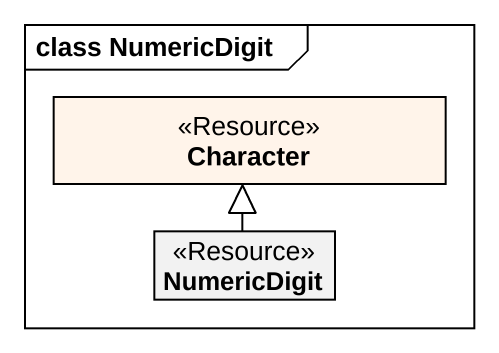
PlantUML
@startuml
mainframe class NumericDigit
hide circle
hide empty members
class Character <<Resource>> #FFF4EA
class NumericDigit <<Resource>>
NumericDigit -up-|> Character
@enduml
